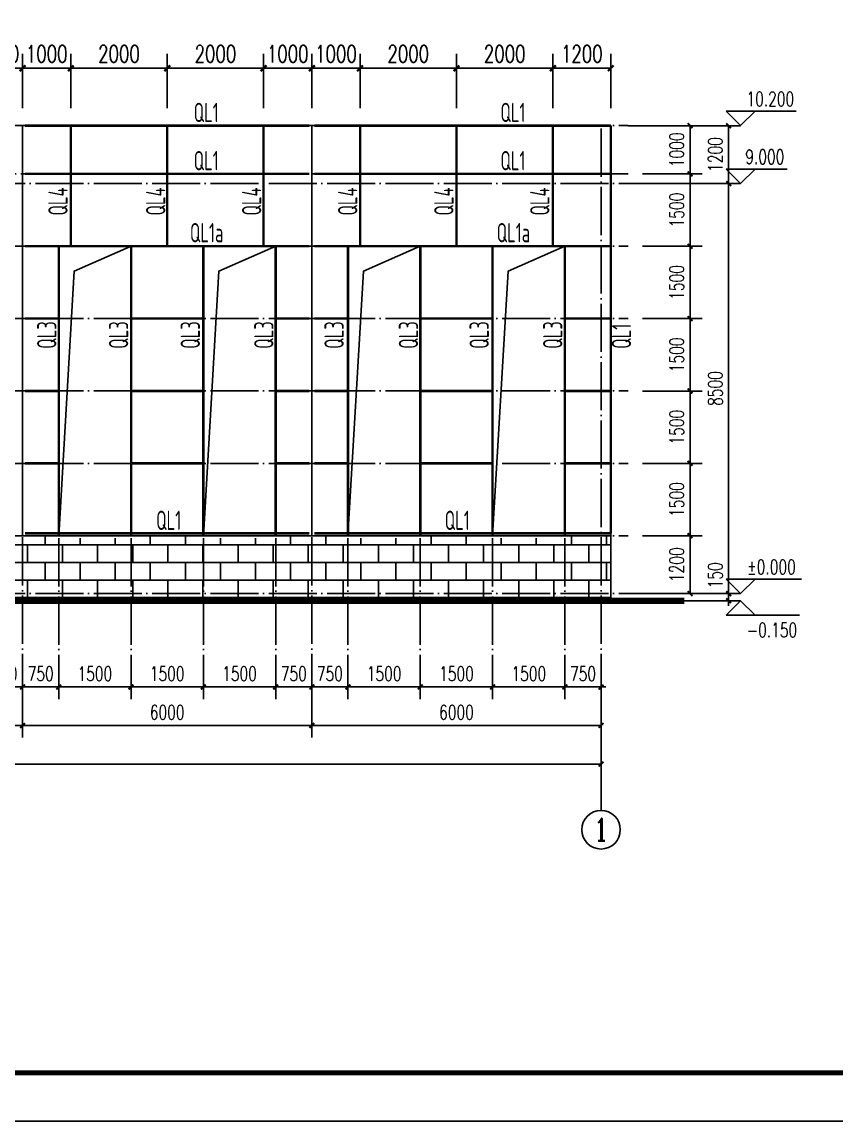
# Model space of a CAD drawing. Extents: x 14207793 to 14719554, y -1675802 to -1228715.
# Drawn here: x 14234781 to 14251667, y -1568890 to -1546108 of the extents above; entities that cross this region are included whole.
import ezdxf
from ezdxf.enums import TextEntityAlignment as Align

# ---------------------------------------------------------------- set-up
doc = ezdxf.new("R2010")
doc.units = 0
doc.header["$LTSCALE"] = 500
doc.header["$MEASUREMENT"] = 0
doc.linetypes.add('DOTE', pattern=[2.42, 2, -0.2, 0.02, -0.2])
doc.layers.get('0').update_dxf_attribs({"linetype": 'CONTINUOUS'})
doc.layers.get('DEFPOINTS').update_dxf_attribs({"color": 140, "linetype": 'CONTINUOUS'})
for name, color, linetype in [('AXIS', 3, 'CONTINUOUS'), ('AXIS_TEXT', 7, 'CONTINUOUS'), ('DOTE', 8, 'DOTE'), ('LAYER1', 150, 'CONTINUOUS'), ('PUB_DIM', 3, 'CONTINUOUS'), ('PUB_TEXT', 6, 'CONTINUOUS'), ('PUB_TITLE', 4, 'CONTINUOUS')]:
    doc.layers.add(name, color=color, linetype=linetype)
doc.styles.add('_TCH_AXIS', font='COMPLEX', dxfattribs={"bigfont": 'GBCBIG'})
doc.styles.add('_TCH_DIM', font='SIMPLEX', dxfattribs={"bigfont": 'GBCBIG'})
doc.styles.add('_TCH_DIM_T3', font='SIMPLEX', dxfattribs={"width": 0.705882, "bigfont": 'GBCBIG'})
doc.styles.add('TSSD_REIN', font='Tssdeng.shx', dxfattribs={"width": 0.65, "bigfont": 'hztxt.shx'})
doc.dimstyles.new('_TCH_ARCH&&100', dxfattribs={"dimtxt": 297.5, "dimasz": 100, "dimexe": 250, "dimexo": 300, "dimgap": 126.25, "dimtad": 1, "dimdec": 0, "dimzin": 0, "dimdsep": 46, "dimtxsty": '_TCH_DIM_T3', "dimblk": 'ARCHTICK', "dimcen": 0.09, "dimclrt": 7, "dimazin": 2, "dimtfac": 1, "dimtdec": 0, "dimtix": 1, "dimtmove": 2, "dimatfit": 3, "dimfxl": 0, "dimtolj": 1, "dimtzin": 0, "dimarcsym": 0})
doc.dimstyles.new('_TCH_ARCH&&120', dxfattribs={"dimtxt": 357, "dimasz": 120, "dimexe": 300, "dimexo": 360, "dimgap": 120, "dimtad": 1, "dimdec": 0, "dimzin": 0, "dimdsep": 46, "dimtxsty": '_TCH_DIM_T3', "dimblk": 'ARCHTICK', "dimcen": 0.09, "dimclrt": 7, "dimazin": 2, "dimtfac": 1, "dimtdec": 0, "dimtix": 1, "dimtmove": 2, "dimatfit": 3, "dimfxl": 0, "dimtolj": 1, "dimtzin": 0, "dimarcsym": 0})

# ---------------------------------------------------------------- blocks, each defined once
blk = doc.blocks.new('_ArchTick')
at = {"color": 0, "linetype": 'ByBlock', "const_width": 0.4}
blk.add_lwpolyline([(-0.5, -0.5), (0.5, 0.5)], dxfattribs=at)
blk = doc.blocks.new('*D528')
at = {"layer": 'DEFPOINTS', "color": 0}
for p in [(14247354, -1556758), (14248639, -1556758), (14247354, -1557958)]:
    blk.add_point(p, dxfattribs=at)
at = {"layer": 'PUB_DIM', "color": 0, "lineweight": -2}
for p, q in [((14247654, -1556758), (14248889, -1556758)), ((14248639, -1557958), (14248639, -1556758)), ((14247654, -1557958), (14248889, -1557958))]:
    blk.add_line(p, q, dxfattribs=at)
at = {"layer": 'PUB_DIM', "color": 0, "lineweight": -2, "xscale": 100, "yscale": 100, "zscale": 100}
for p, rotation in [((14248639, -1556758), 90), ((14248639, -1557958), 270)]:
    blk.add_blockref('_ArchTick', p, dxfattribs=dict(at, rotation=rotation))
at = {"layer": 'PUB_DIM', "color": 7, "insert": (14248364, -1557357), "char_height": 297.5, "attachment_point": 5, "rotation": 90, "style": '_TCH_DIM_T3'}
blk.add_mtext('\\A1;1200', dxfattribs=at)
blk = doc.blocks.new('*D529')
at = {"layer": 'DEFPOINTS', "color": 0}
for p in [(14247354, -1550758), (14248639, -1550758), (14247354, -1552258)]:
    blk.add_point(p, dxfattribs=at)
at = {"layer": 'PUB_DIM', "color": 0, "lineweight": -2}
for p, q in [((14247654, -1550758), (14248889, -1550758)), ((14248639, -1552258), (14248639, -1550758)), ((14247654, -1552258), (14248889, -1552258))]:
    blk.add_line(p, q, dxfattribs=at)
at = {"layer": 'PUB_DIM', "color": 0, "lineweight": -2, "xscale": 100, "yscale": 100, "zscale": 100}
for p, rotation in [((14248639, -1550758), 90), ((14248639, -1552258), 270)]:
    blk.add_blockref('_ArchTick', p, dxfattribs=dict(at, rotation=rotation))
at = {"layer": 'PUB_DIM', "color": 7, "insert": (14248364, -1551507), "char_height": 297.5, "attachment_point": 5, "rotation": 90, "style": '_TCH_DIM_T3'}
blk.add_mtext('\\A1;1500', dxfattribs=at)
blk = doc.blocks.new('*D530')
at = {"layer": 'DEFPOINTS', "color": 0}
for p in [(14247354, -1549258), (14248639, -1549258), (14247354, -1550758)]:
    blk.add_point(p, dxfattribs=at)
at = {"layer": 'PUB_DIM', "color": 0, "lineweight": -2}
for p, q in [((14247654, -1549258), (14248889, -1549258)), ((14248639, -1550758), (14248639, -1549258)), ((14247654, -1550758), (14248889, -1550758))]:
    blk.add_line(p, q, dxfattribs=at)
at = {"layer": 'PUB_DIM', "color": 0, "lineweight": -2, "xscale": 100, "yscale": 100, "zscale": 100}
for p, rotation in [((14248639, -1549258), 90), ((14248639, -1550758), 270)]:
    blk.add_blockref('_ArchTick', p, dxfattribs=dict(at, rotation=rotation))
at = {"layer": 'PUB_DIM', "color": 7, "insert": (14248364, -1550007), "char_height": 297.5, "attachment_point": 5, "rotation": 90, "style": '_TCH_DIM_T3'}
blk.add_mtext('\\A1;1500', dxfattribs=at)
blk = doc.blocks.new('*D531')
at = {"layer": 'DEFPOINTS', "color": 0}
for p in [(14247054, -1557958), (14249439, -1557958), (14247054, -1558108)]:
    blk.add_point(p, dxfattribs=at)
at = {"layer": 'PUB_DIM', "color": 0, "lineweight": -2}
for p, q in [((14247354, -1557958), (14249689, -1557958)), ((14249439, -1557958), (14249439, -1557858)), ((14249439, -1558108), (14249439, -1557958)), ((14247354, -1558108), (14249689, -1558108)), ((14249439, -1558108), (14249439, -1558208))]:
    blk.add_line(p, q, dxfattribs=at)
at = {"layer": 'PUB_DIM', "color": 0, "lineweight": -2, "xscale": 100, "yscale": 100, "zscale": 100}
for p, rotation in [((14249439, -1557958), 270), ((14249439, -1558108), 90)]:
    blk.add_blockref('_ArchTick', p, dxfattribs=dict(at, rotation=rotation))
at = {"layer": 'PUB_DIM', "color": 7, "insert": (14249161, -1557579), "char_height": 297.5, "attachment_point": 5, "rotation": 90, "style": '_TCH_DIM_T3'}
blk.add_mtext('\\A1;150', dxfattribs=at)
blk = doc.blocks.new('*D532')
at = {"layer": 'DEFPOINTS', "color": 0}
for p in [(14247054, -1549458), (14249439, -1549458), (14247054, -1557958)]:
    blk.add_point(p, dxfattribs=at)
at = {"layer": 'PUB_DIM', "color": 0, "lineweight": -2}
for p, q in [((14247354, -1549458), (14249689, -1549458)), ((14249439, -1557958), (14249439, -1549458)), ((14247354, -1557958), (14249689, -1557958))]:
    blk.add_line(p, q, dxfattribs=at)
at = {"layer": 'PUB_DIM', "color": 0, "lineweight": -2, "xscale": 100, "yscale": 100, "zscale": 100}
for p, rotation in [((14249439, -1549458), 90), ((14249439, -1557958), 270)]:
    blk.add_blockref('_ArchTick', p, dxfattribs=dict(at, rotation=rotation))
at = {"layer": 'PUB_DIM', "color": 7, "insert": (14249164, -1553707), "char_height": 297.5, "attachment_point": 5, "rotation": 90, "style": '_TCH_DIM_T3'}
blk.add_mtext('\\A1;8500', dxfattribs=at)
blk = doc.blocks.new('*D533')
at = {"layer": 'DEFPOINTS', "color": 0}
for p in [(14247054, -1548258), (14249439, -1548258), (14247054, -1549458)]:
    blk.add_point(p, dxfattribs=at)
at = {"layer": 'PUB_DIM', "color": 0, "lineweight": -2}
for p, q in [((14247354, -1548258), (14249689, -1548258)), ((14249439, -1549458), (14249439, -1548258)), ((14247354, -1549458), (14249689, -1549458))]:
    blk.add_line(p, q, dxfattribs=at)
at = {"layer": 'PUB_DIM', "color": 0, "lineweight": -2, "xscale": 100, "yscale": 100, "zscale": 100}
for p, rotation in [((14249439, -1548258), 90), ((14249439, -1549458), 270)]:
    blk.add_blockref('_ArchTick', p, dxfattribs=dict(at, rotation=rotation))
at = {"layer": 'PUB_DIM', "color": 7, "insert": (14249164, -1548857), "char_height": 297.5, "attachment_point": 5, "rotation": 90, "style": '_TCH_DIM_T3'}
blk.add_mtext('\\A1;1200', dxfattribs=at)
blk = doc.blocks.new('*D517')
at = {"layer": 'DEFPOINTS', "color": 0}
for p in [(14216794, -1559999), (14246794, -1560052), (14246794, -1561492)]:
    blk.add_point(p, dxfattribs=at)
at = {"layer": 'PUB_DIM', "color": 0, "lineweight": -2}
for p, q in [((14216794, -1560299), (14216794, -1561742)), ((14246794, -1560352), (14246794, -1561742)), ((14216794, -1561492), (14246794, -1561492))]:
    blk.add_line(p, q, dxfattribs=at)
at = {"layer": 'PUB_DIM', "color": 0, "lineweight": -2, "xscale": 100, "yscale": 100, "zscale": 100, "rotation": 180}
blk.add_blockref('_ArchTick', (14216794, -1561492), dxfattribs=at)
at = {"layer": 'PUB_DIM', "color": 0, "lineweight": -2, "xscale": 100, "yscale": 100, "zscale": 100}
blk.add_blockref('_ArchTick', (14246794, -1561492), dxfattribs=at)
at = {"layer": 'PUB_DIM', "color": 7, "insert": (14231794, -1561217), "char_height": 297.5, "attachment_point": 5, "style": '_TCH_DIM_T3'}
blk.add_mtext('\\A1;30000', dxfattribs=at)
blk = doc.blocks.new('*D519')
at = {"layer": 'DEFPOINTS', "color": 0}
for p in [(14228794, -1558965), (14234794, -1558965), (14234794, -1560692)]:
    blk.add_point(p, dxfattribs=at)
at = {"layer": 'PUB_DIM', "color": 0, "lineweight": -2}
for p, q in [((14228794, -1559265), (14228794, -1560942)), ((14234794, -1559265), (14234794, -1560942)), ((14228794, -1560692), (14234794, -1560692))]:
    blk.add_line(p, q, dxfattribs=at)
at = {"layer": 'PUB_DIM', "color": 0, "lineweight": -2, "xscale": 100, "yscale": 100, "zscale": 100, "rotation": 180}
blk.add_blockref('_ArchTick', (14228794, -1560692), dxfattribs=at)
at = {"layer": 'PUB_DIM', "color": 0, "lineweight": -2, "xscale": 100, "yscale": 100, "zscale": 100}
blk.add_blockref('_ArchTick', (14234794, -1560692), dxfattribs=at)
at = {"layer": 'PUB_DIM', "color": 7, "insert": (14231794, -1560418), "char_height": 297.5, "attachment_point": 5, "style": '_TCH_DIM_T3'}
blk.add_mtext('\\A1;6000', dxfattribs=at)
blk = doc.blocks.new('*D520')
at = {"layer": 'DEFPOINTS', "color": 0}
for p in [(14234794, -1558965), (14240794, -1558965), (14240794, -1560692)]:
    blk.add_point(p, dxfattribs=at)
at = {"layer": 'PUB_DIM', "color": 0, "lineweight": -2}
for p, q in [((14234794, -1559265), (14234794, -1560942)), ((14240794, -1559265), (14240794, -1560942)), ((14234794, -1560692), (14240794, -1560692))]:
    blk.add_line(p, q, dxfattribs=at)
at = {"layer": 'PUB_DIM', "color": 0, "lineweight": -2, "xscale": 100, "yscale": 100, "zscale": 100, "rotation": 180}
blk.add_blockref('_ArchTick', (14234794, -1560692), dxfattribs=at)
at = {"layer": 'PUB_DIM', "color": 0, "lineweight": -2, "xscale": 100, "yscale": 100, "zscale": 100}
blk.add_blockref('_ArchTick', (14240794, -1560692), dxfattribs=at)
at = {"layer": 'PUB_DIM', "color": 7, "insert": (14237794, -1560418), "char_height": 297.5, "attachment_point": 5, "style": '_TCH_DIM_T3'}
blk.add_mtext('\\A1;6000', dxfattribs=at)
blk = doc.blocks.new('*D521')
at = {"layer": 'DEFPOINTS', "color": 0}
for p in [(14240794, -1558965), (14246794, -1558965), (14246794, -1560692)]:
    blk.add_point(p, dxfattribs=at)
at = {"layer": 'PUB_DIM', "color": 0, "lineweight": -2}
for p, q in [((14240794, -1559265), (14240794, -1560942)), ((14246794, -1559265), (14246794, -1560942)), ((14240794, -1560692), (14246794, -1560692))]:
    blk.add_line(p, q, dxfattribs=at)
at = {"layer": 'PUB_DIM', "color": 0, "lineweight": -2, "xscale": 100, "yscale": 100, "zscale": 100, "rotation": 180}
blk.add_blockref('_ArchTick', (14240794, -1560692), dxfattribs=at)
at = {"layer": 'PUB_DIM', "color": 0, "lineweight": -2, "xscale": 100, "yscale": 100, "zscale": 100}
blk.add_blockref('_ArchTick', (14246794, -1560692), dxfattribs=at)
at = {"layer": 'PUB_DIM', "color": 7, "insert": (14243794, -1560418), "char_height": 297.5, "attachment_point": 5, "style": '_TCH_DIM_T3'}
blk.add_mtext('\\A1;6000', dxfattribs=at)
blk = doc.blocks.new('*D515')
at = {"layer": 'DEFPOINTS', "color": 0}
for p in [(14247354, -1548258), (14248639, -1548258), (14247354, -1549258)]:
    blk.add_point(p, dxfattribs=at)
at = {"layer": 'PUB_DIM', "color": 0, "lineweight": -2}
for p, q in [((14247654, -1548258), (14248889, -1548258)), ((14248639, -1549258), (14248639, -1548258)), ((14247654, -1549258), (14248889, -1549258))]:
    blk.add_line(p, q, dxfattribs=at)
at = {"layer": 'PUB_DIM', "color": 0, "lineweight": -2, "xscale": 100, "yscale": 100, "zscale": 100}
for p, rotation in [((14248639, -1548258), 90), ((14248639, -1549258), 270)]:
    blk.add_blockref('_ArchTick', p, dxfattribs=dict(at, rotation=rotation))
at = {"layer": 'PUB_DIM', "color": 7, "insert": (14248364, -1548757), "char_height": 297.5, "attachment_point": 5, "rotation": 90, "style": '_TCH_DIM_T3'}
blk.add_mtext('\\A1;1000', dxfattribs=at)
blk = doc.blocks.new('*D493')
at = {"layer": 'DEFPOINTS', "color": 0}
for p in [(14234044, -1559033), (14234794, -1559033), (14234794, -1559893)]:
    blk.add_point(p, dxfattribs=at)
at = {"layer": 'PUB_DIM', "color": 0, "lineweight": -2}
for p, q in [((14234044, -1559333), (14234044, -1560143)), ((14234794, -1559333), (14234794, -1560143)), ((14234044, -1559893), (14233944, -1559893)), ((14234044, -1559893), (14234794, -1559893)), ((14234794, -1559893), (14234894, -1559893))]:
    blk.add_line(p, q, dxfattribs=at)
at = {"layer": 'PUB_DIM', "color": 0, "lineweight": -2, "xscale": 100, "yscale": 100, "zscale": 100}
blk.add_blockref('_ArchTick', (14234044, -1559893), dxfattribs=at)
at = {"layer": 'PUB_DIM', "color": 0, "lineweight": -2, "xscale": 100, "yscale": 100, "zscale": 100, "rotation": 180}
blk.add_blockref('_ArchTick', (14234794, -1559893), dxfattribs=at)
at = {"layer": 'PUB_DIM', "color": 7, "insert": (14234419, -1559618), "char_height": 297.5, "attachment_point": 5, "style": '_TCH_DIM_T3'}
blk.add_mtext('\\A1;750', dxfattribs=at)
blk = doc.blocks.new('*D494')
at = {"layer": 'DEFPOINTS', "color": 0}
for p in [(14234794, -1559033), (14235544, -1559033), (14235544, -1559893)]:
    blk.add_point(p, dxfattribs=at)
at = {"layer": 'PUB_DIM', "color": 0, "lineweight": -2}
for p, q in [((14234794, -1559333), (14234794, -1560143)), ((14235544, -1559333), (14235544, -1560143)), ((14234794, -1559893), (14234694, -1559893)), ((14234794, -1559893), (14235544, -1559893)), ((14235544, -1559893), (14235644, -1559893))]:
    blk.add_line(p, q, dxfattribs=at)
at = {"layer": 'PUB_DIM', "color": 0, "lineweight": -2, "xscale": 100, "yscale": 100, "zscale": 100}
blk.add_blockref('_ArchTick', (14234794, -1559893), dxfattribs=at)
at = {"layer": 'PUB_DIM', "color": 0, "lineweight": -2, "xscale": 100, "yscale": 100, "zscale": 100, "rotation": 180}
blk.add_blockref('_ArchTick', (14235544, -1559893), dxfattribs=at)
at = {"layer": 'PUB_DIM', "color": 7, "insert": (14235169, -1559618), "char_height": 297.5, "attachment_point": 5, "style": '_TCH_DIM_T3'}
blk.add_mtext('\\A1;750', dxfattribs=at)
blk = doc.blocks.new('*D495')
at = {"layer": 'DEFPOINTS', "color": 0}
for p in [(14235544, -1559033), (14237044, -1559033), (14237044, -1559893)]:
    blk.add_point(p, dxfattribs=at)
at = {"layer": 'PUB_DIM', "color": 0, "lineweight": -2}
for p, q in [((14235544, -1559333), (14235544, -1560143)), ((14237044, -1559333), (14237044, -1560143)), ((14235544, -1559893), (14237044, -1559893))]:
    blk.add_line(p, q, dxfattribs=at)
at = {"layer": 'PUB_DIM', "color": 0, "lineweight": -2, "xscale": 100, "yscale": 100, "zscale": 100, "rotation": 180}
blk.add_blockref('_ArchTick', (14235544, -1559893), dxfattribs=at)
at = {"layer": 'PUB_DIM', "color": 0, "lineweight": -2, "xscale": 100, "yscale": 100, "zscale": 100}
blk.add_blockref('_ArchTick', (14237044, -1559893), dxfattribs=at)
at = {"layer": 'PUB_DIM', "color": 7, "insert": (14236294, -1559618), "char_height": 297.5, "attachment_point": 5, "style": '_TCH_DIM_T3'}
blk.add_mtext('\\A1;1500', dxfattribs=at)
blk = doc.blocks.new('*D496')
at = {"layer": 'DEFPOINTS', "color": 0}
for p in [(14237044, -1559033), (14238544, -1559033), (14238544, -1559893)]:
    blk.add_point(p, dxfattribs=at)
at = {"layer": 'PUB_DIM', "color": 0, "lineweight": -2}
for p, q in [((14237044, -1559333), (14237044, -1560143)), ((14238544, -1559333), (14238544, -1560143)), ((14237044, -1559893), (14238544, -1559893))]:
    blk.add_line(p, q, dxfattribs=at)
at = {"layer": 'PUB_DIM', "color": 0, "lineweight": -2, "xscale": 100, "yscale": 100, "zscale": 100, "rotation": 180}
blk.add_blockref('_ArchTick', (14237044, -1559893), dxfattribs=at)
at = {"layer": 'PUB_DIM', "color": 0, "lineweight": -2, "xscale": 100, "yscale": 100, "zscale": 100}
blk.add_blockref('_ArchTick', (14238544, -1559893), dxfattribs=at)
at = {"layer": 'PUB_DIM', "color": 7, "insert": (14237794, -1559618), "char_height": 297.5, "attachment_point": 5, "style": '_TCH_DIM_T3'}
blk.add_mtext('\\A1;1500', dxfattribs=at)
blk = doc.blocks.new('*D497')
at = {"layer": 'DEFPOINTS', "color": 0}
for p in [(14238544, -1559033), (14240044, -1559033), (14240044, -1559893)]:
    blk.add_point(p, dxfattribs=at)
at = {"layer": 'PUB_DIM', "color": 0, "lineweight": -2}
for p, q in [((14238544, -1559333), (14238544, -1560143)), ((14240044, -1559333), (14240044, -1560143)), ((14238544, -1559893), (14240044, -1559893))]:
    blk.add_line(p, q, dxfattribs=at)
at = {"layer": 'PUB_DIM', "color": 0, "lineweight": -2, "xscale": 100, "yscale": 100, "zscale": 100, "rotation": 180}
blk.add_blockref('_ArchTick', (14238544, -1559893), dxfattribs=at)
at = {"layer": 'PUB_DIM', "color": 0, "lineweight": -2, "xscale": 100, "yscale": 100, "zscale": 100}
blk.add_blockref('_ArchTick', (14240044, -1559893), dxfattribs=at)
at = {"layer": 'PUB_DIM', "color": 7, "insert": (14239294, -1559618), "char_height": 297.5, "attachment_point": 5, "style": '_TCH_DIM_T3'}
blk.add_mtext('\\A1;1500', dxfattribs=at)
blk = doc.blocks.new('*D498')
at = {"layer": 'DEFPOINTS', "color": 0}
for p in [(14240044, -1559033), (14240794, -1559033), (14240794, -1559893)]:
    blk.add_point(p, dxfattribs=at)
at = {"layer": 'PUB_DIM', "color": 0, "lineweight": -2}
for p, q in [((14240044, -1559333), (14240044, -1560143)), ((14240794, -1559333), (14240794, -1560143)), ((14240044, -1559893), (14239944, -1559893)), ((14240044, -1559893), (14240794, -1559893)), ((14240794, -1559893), (14240894, -1559893))]:
    blk.add_line(p, q, dxfattribs=at)
at = {"layer": 'PUB_DIM', "color": 0, "lineweight": -2, "xscale": 100, "yscale": 100, "zscale": 100}
blk.add_blockref('_ArchTick', (14240044, -1559893), dxfattribs=at)
at = {"layer": 'PUB_DIM', "color": 0, "lineweight": -2, "xscale": 100, "yscale": 100, "zscale": 100, "rotation": 180}
blk.add_blockref('_ArchTick', (14240794, -1559893), dxfattribs=at)
at = {"layer": 'PUB_DIM', "color": 7, "insert": (14240419, -1559618), "char_height": 297.5, "attachment_point": 5, "style": '_TCH_DIM_T3'}
blk.add_mtext('\\A1;750', dxfattribs=at)
blk = doc.blocks.new('*D499')
at = {"layer": 'DEFPOINTS', "color": 0}
for p in [(14240794, -1559033), (14241544, -1559033), (14241544, -1559893)]:
    blk.add_point(p, dxfattribs=at)
at = {"layer": 'PUB_DIM', "color": 0, "lineweight": -2}
for p, q in [((14240794, -1559333), (14240794, -1560143)), ((14241544, -1559333), (14241544, -1560143)), ((14240794, -1559893), (14240694, -1559893)), ((14240794, -1559893), (14241544, -1559893)), ((14241544, -1559893), (14241644, -1559893))]:
    blk.add_line(p, q, dxfattribs=at)
at = {"layer": 'PUB_DIM', "color": 0, "lineweight": -2, "xscale": 100, "yscale": 100, "zscale": 100}
blk.add_blockref('_ArchTick', (14240794, -1559893), dxfattribs=at)
at = {"layer": 'PUB_DIM', "color": 0, "lineweight": -2, "xscale": 100, "yscale": 100, "zscale": 100, "rotation": 180}
blk.add_blockref('_ArchTick', (14241544, -1559893), dxfattribs=at)
at = {"layer": 'PUB_DIM', "color": 7, "insert": (14241169, -1559618), "char_height": 297.5, "attachment_point": 5, "style": '_TCH_DIM_T3'}
blk.add_mtext('\\A1;750', dxfattribs=at)
blk = doc.blocks.new('*D500')
at = {"layer": 'DEFPOINTS', "color": 0}
for p in [(14241544, -1559033), (14243044, -1559033), (14243044, -1559893)]:
    blk.add_point(p, dxfattribs=at)
at = {"layer": 'PUB_DIM', "color": 0, "lineweight": -2}
for p, q in [((14241544, -1559333), (14241544, -1560143)), ((14243044, -1559333), (14243044, -1560143)), ((14241544, -1559893), (14243044, -1559893))]:
    blk.add_line(p, q, dxfattribs=at)
at = {"layer": 'PUB_DIM', "color": 0, "lineweight": -2, "xscale": 100, "yscale": 100, "zscale": 100, "rotation": 180}
blk.add_blockref('_ArchTick', (14241544, -1559893), dxfattribs=at)
at = {"layer": 'PUB_DIM', "color": 0, "lineweight": -2, "xscale": 100, "yscale": 100, "zscale": 100}
blk.add_blockref('_ArchTick', (14243044, -1559893), dxfattribs=at)
at = {"layer": 'PUB_DIM', "color": 7, "insert": (14242294, -1559618), "char_height": 297.5, "attachment_point": 5, "style": '_TCH_DIM_T3'}
blk.add_mtext('\\A1;1500', dxfattribs=at)
blk = doc.blocks.new('*D501')
at = {"layer": 'DEFPOINTS', "color": 0}
for p in [(14243044, -1559033), (14244544, -1559033), (14244544, -1559893)]:
    blk.add_point(p, dxfattribs=at)
at = {"layer": 'PUB_DIM', "color": 0, "lineweight": -2}
for p, q in [((14243044, -1559333), (14243044, -1560143)), ((14244544, -1559333), (14244544, -1560143)), ((14243044, -1559893), (14244544, -1559893))]:
    blk.add_line(p, q, dxfattribs=at)
at = {"layer": 'PUB_DIM', "color": 0, "lineweight": -2, "xscale": 100, "yscale": 100, "zscale": 100, "rotation": 180}
blk.add_blockref('_ArchTick', (14243044, -1559893), dxfattribs=at)
at = {"layer": 'PUB_DIM', "color": 0, "lineweight": -2, "xscale": 100, "yscale": 100, "zscale": 100}
blk.add_blockref('_ArchTick', (14244544, -1559893), dxfattribs=at)
at = {"layer": 'PUB_DIM', "color": 7, "insert": (14243794, -1559618), "char_height": 297.5, "attachment_point": 5, "style": '_TCH_DIM_T3'}
blk.add_mtext('\\A1;1500', dxfattribs=at)
blk = doc.blocks.new('*D502')
at = {"layer": 'DEFPOINTS', "color": 0}
for p in [(14244544, -1559033), (14246044, -1559033), (14246044, -1559893)]:
    blk.add_point(p, dxfattribs=at)
at = {"layer": 'PUB_DIM', "color": 0, "lineweight": -2}
for p, q in [((14244544, -1559333), (14244544, -1560143)), ((14246044, -1559333), (14246044, -1560143)), ((14244544, -1559893), (14246044, -1559893))]:
    blk.add_line(p, q, dxfattribs=at)
at = {"layer": 'PUB_DIM', "color": 0, "lineweight": -2, "xscale": 100, "yscale": 100, "zscale": 100, "rotation": 180}
blk.add_blockref('_ArchTick', (14244544, -1559893), dxfattribs=at)
at = {"layer": 'PUB_DIM', "color": 0, "lineweight": -2, "xscale": 100, "yscale": 100, "zscale": 100}
blk.add_blockref('_ArchTick', (14246044, -1559893), dxfattribs=at)
at = {"layer": 'PUB_DIM', "color": 7, "insert": (14245294, -1559618), "char_height": 297.5, "attachment_point": 5, "style": '_TCH_DIM_T3'}
blk.add_mtext('\\A1;1500', dxfattribs=at)
blk = doc.blocks.new('*D503')
at = {"layer": 'DEFPOINTS', "color": 0}
for p in [(14246044, -1559033), (14246794, -1559033), (14246794, -1559893)]:
    blk.add_point(p, dxfattribs=at)
at = {"layer": 'PUB_DIM', "color": 0, "lineweight": -2}
for p, q in [((14246044, -1559333), (14246044, -1560143)), ((14246794, -1559333), (14246794, -1560143)), ((14246044, -1559893), (14245944, -1559893)), ((14246044, -1559893), (14246794, -1559893)), ((14246794, -1559893), (14246894, -1559893))]:
    blk.add_line(p, q, dxfattribs=at)
at = {"layer": 'PUB_DIM', "color": 0, "lineweight": -2, "xscale": 100, "yscale": 100, "zscale": 100}
blk.add_blockref('_ArchTick', (14246044, -1559893), dxfattribs=at)
at = {"layer": 'PUB_DIM', "color": 0, "lineweight": -2, "xscale": 100, "yscale": 100, "zscale": 100, "rotation": 180}
blk.add_blockref('_ArchTick', (14246794, -1559893), dxfattribs=at)
at = {"layer": 'PUB_DIM', "color": 7, "insert": (14246419, -1559618), "char_height": 297.5, "attachment_point": 5, "style": '_TCH_DIM_T3'}
blk.add_mtext('\\A1;750', dxfattribs=at)
blk = doc.blocks.new('*D940')
at = {"layer": 'DEFPOINTS', "color": 0}
for p in [(14247354, -1552258), (14247354, -1553758), (14248639, -1553758)]:
    blk.add_point(p, dxfattribs=at)
at = {"layer": 'PUB_DIM', "color": 0, "lineweight": -2}
for p, q in [((14247654, -1552258), (14248889, -1552258)), ((14248639, -1552258), (14248639, -1553758)), ((14247654, -1553758), (14248889, -1553758))]:
    blk.add_line(p, q, dxfattribs=at)
at = {"layer": 'PUB_DIM', "color": 0, "lineweight": -2, "xscale": 100, "yscale": 100, "zscale": 100}
for p, rotation in [((14248639, -1552258), 90), ((14248639, -1553758), 270)]:
    blk.add_blockref('_ArchTick', p, dxfattribs=dict(at, rotation=rotation))
at = {"layer": 'PUB_DIM', "color": 7, "insert": (14248364, -1553007), "char_height": 297.5, "attachment_point": 5, "rotation": 90, "style": '_TCH_DIM_T3'}
blk.add_mtext('\\A1;1500', dxfattribs=at)
blk = doc.blocks.new('*D941')
at = {"layer": 'DEFPOINTS', "color": 0}
for p in [(14247354, -1553758), (14247354, -1555258), (14248639, -1555258)]:
    blk.add_point(p, dxfattribs=at)
at = {"layer": 'PUB_DIM', "color": 0, "lineweight": -2}
for p, q in [((14247654, -1553758), (14248889, -1553758)), ((14248639, -1553758), (14248639, -1555258)), ((14247654, -1555258), (14248889, -1555258))]:
    blk.add_line(p, q, dxfattribs=at)
at = {"layer": 'PUB_DIM', "color": 0, "lineweight": -2, "xscale": 100, "yscale": 100, "zscale": 100}
for p, rotation in [((14248639, -1553758), 90), ((14248639, -1555258), 270)]:
    blk.add_blockref('_ArchTick', p, dxfattribs=dict(at, rotation=rotation))
at = {"layer": 'PUB_DIM', "color": 7, "insert": (14248364, -1554507), "char_height": 297.5, "attachment_point": 5, "rotation": 90, "style": '_TCH_DIM_T3'}
blk.add_mtext('\\A1;1500', dxfattribs=at)
blk = doc.blocks.new('*D942')
at = {"layer": 'DEFPOINTS', "color": 0}
for p in [(14247354, -1555258), (14247354, -1556758), (14248639, -1556758)]:
    blk.add_point(p, dxfattribs=at)
at = {"layer": 'PUB_DIM', "color": 0, "lineweight": -2}
for p, q in [((14247654, -1555258), (14248889, -1555258)), ((14248639, -1555258), (14248639, -1556758)), ((14247654, -1556758), (14248889, -1556758))]:
    blk.add_line(p, q, dxfattribs=at)
at = {"layer": 'PUB_DIM', "color": 0, "lineweight": -2, "xscale": 100, "yscale": 100, "zscale": 100}
for p, rotation in [((14248639, -1555258), 90), ((14248639, -1556758), 270)]:
    blk.add_blockref('_ArchTick', p, dxfattribs=dict(at, rotation=rotation))
at = {"layer": 'PUB_DIM', "color": 7, "insert": (14248364, -1556007), "char_height": 297.5, "attachment_point": 5, "rotation": 90, "style": '_TCH_DIM_T3'}
blk.add_mtext('\\A1;1500', dxfattribs=at)
blk = doc.blocks.new('*D977')
at = {"layer": 'DEFPOINTS', "color": 0}
for p in [(14234794, -1547068), (14233794, -1548258), (14234794, -1548258)]:
    blk.add_point(p, dxfattribs=at)
at = {"layer": 'PUB_DIM', "color": 0, "lineweight": -2}
for p, q in [((14233794, -1547898), (14233794, -1546768)), ((14234794, -1547898), (14234794, -1546768)), ((14233794, -1547068), (14233674, -1547068)), ((14233794, -1547068), (14234794, -1547068)), ((14234794, -1547068), (14234914, -1547068))]:
    blk.add_line(p, q, dxfattribs=at)
at = {"layer": 'PUB_DIM', "color": 0, "lineweight": -2, "xscale": 120, "yscale": 120, "zscale": 120}
blk.add_blockref('_ArchTick', (14233794, -1547068), dxfattribs=at)
at = {"layer": 'PUB_DIM', "color": 0, "lineweight": -2, "xscale": 120, "yscale": 120, "zscale": 120, "rotation": 180}
blk.add_blockref('_ArchTick', (14234794, -1547068), dxfattribs=at)
at = {"layer": 'PUB_DIM', "color": 7, "insert": (14234294, -1546769), "char_height": 357, "attachment_point": 5, "style": '_TCH_DIM_T3'}
blk.add_mtext('\\A1;1000', dxfattribs=at)
blk = doc.blocks.new('*D978')
at = {"layer": 'DEFPOINTS', "color": 0}
for p in [(14235794, -1547068), (14234794, -1548258), (14235794, -1548258)]:
    blk.add_point(p, dxfattribs=at)
at = {"layer": 'PUB_DIM', "color": 0, "lineweight": -2}
for p, q in [((14234794, -1547898), (14234794, -1546768)), ((14235794, -1547898), (14235794, -1546768)), ((14234794, -1547068), (14234674, -1547068)), ((14234794, -1547068), (14235794, -1547068)), ((14235794, -1547068), (14235914, -1547068))]:
    blk.add_line(p, q, dxfattribs=at)
at = {"layer": 'PUB_DIM', "color": 0, "lineweight": -2, "xscale": 120, "yscale": 120, "zscale": 120}
blk.add_blockref('_ArchTick', (14234794, -1547068), dxfattribs=at)
at = {"layer": 'PUB_DIM', "color": 0, "lineweight": -2, "xscale": 120, "yscale": 120, "zscale": 120, "rotation": 180}
blk.add_blockref('_ArchTick', (14235794, -1547068), dxfattribs=at)
at = {"layer": 'PUB_DIM', "color": 7, "insert": (14235294, -1546769), "char_height": 357, "attachment_point": 5, "style": '_TCH_DIM_T3'}
blk.add_mtext('\\A1;1000', dxfattribs=at)
blk = doc.blocks.new('*D979')
at = {"layer": 'DEFPOINTS', "color": 0}
for p in [(14237794, -1547068), (14235794, -1548258), (14237794, -1548258)]:
    blk.add_point(p, dxfattribs=at)
at = {"layer": 'PUB_DIM', "color": 0, "lineweight": -2}
for p, q in [((14235794, -1547898), (14235794, -1546768)), ((14237794, -1547898), (14237794, -1546768)), ((14235794, -1547068), (14237794, -1547068))]:
    blk.add_line(p, q, dxfattribs=at)
at = {"layer": 'PUB_DIM', "color": 0, "lineweight": -2, "xscale": 120, "yscale": 120, "zscale": 120, "rotation": 180}
blk.add_blockref('_ArchTick', (14235794, -1547068), dxfattribs=at)
at = {"layer": 'PUB_DIM', "color": 0, "lineweight": -2, "xscale": 120, "yscale": 120, "zscale": 120}
blk.add_blockref('_ArchTick', (14237794, -1547068), dxfattribs=at)
at = {"layer": 'PUB_DIM', "color": 7, "insert": (14236794, -1546769), "char_height": 357, "attachment_point": 5, "style": '_TCH_DIM_T3'}
blk.add_mtext('\\A1;2000', dxfattribs=at)
blk = doc.blocks.new('*D980')
at = {"layer": 'DEFPOINTS', "color": 0}
for p in [(14239794, -1547068), (14237794, -1548258), (14239794, -1548258)]:
    blk.add_point(p, dxfattribs=at)
at = {"layer": 'PUB_DIM', "color": 0, "lineweight": -2}
for p, q in [((14237794, -1547898), (14237794, -1546768)), ((14239794, -1547898), (14239794, -1546768)), ((14237794, -1547068), (14239794, -1547068))]:
    blk.add_line(p, q, dxfattribs=at)
at = {"layer": 'PUB_DIM', "color": 0, "lineweight": -2, "xscale": 120, "yscale": 120, "zscale": 120, "rotation": 180}
blk.add_blockref('_ArchTick', (14237794, -1547068), dxfattribs=at)
at = {"layer": 'PUB_DIM', "color": 0, "lineweight": -2, "xscale": 120, "yscale": 120, "zscale": 120}
blk.add_blockref('_ArchTick', (14239794, -1547068), dxfattribs=at)
at = {"layer": 'PUB_DIM', "color": 7, "insert": (14238794, -1546769), "char_height": 357, "attachment_point": 5, "style": '_TCH_DIM_T3'}
blk.add_mtext('\\A1;2000', dxfattribs=at)
blk = doc.blocks.new('*D981')
at = {"layer": 'DEFPOINTS', "color": 0}
for p in [(14240794, -1547068), (14239794, -1548258), (14240794, -1548258)]:
    blk.add_point(p, dxfattribs=at)
at = {"layer": 'PUB_DIM', "color": 0, "lineweight": -2}
for p, q in [((14239794, -1547898), (14239794, -1546768)), ((14240794, -1547898), (14240794, -1546768)), ((14239794, -1547068), (14239674, -1547068)), ((14239794, -1547068), (14240794, -1547068)), ((14240794, -1547068), (14240914, -1547068))]:
    blk.add_line(p, q, dxfattribs=at)
at = {"layer": 'PUB_DIM', "color": 0, "lineweight": -2, "xscale": 120, "yscale": 120, "zscale": 120}
blk.add_blockref('_ArchTick', (14239794, -1547068), dxfattribs=at)
at = {"layer": 'PUB_DIM', "color": 0, "lineweight": -2, "xscale": 120, "yscale": 120, "zscale": 120, "rotation": 180}
blk.add_blockref('_ArchTick', (14240794, -1547068), dxfattribs=at)
at = {"layer": 'PUB_DIM', "color": 7, "insert": (14240294, -1546769), "char_height": 357, "attachment_point": 5, "style": '_TCH_DIM_T3'}
blk.add_mtext('\\A1;1000', dxfattribs=at)
blk = doc.blocks.new('*D982')
at = {"layer": 'DEFPOINTS', "color": 0}
for p in [(14241794, -1547068), (14240794, -1548258), (14241794, -1548258)]:
    blk.add_point(p, dxfattribs=at)
at = {"layer": 'PUB_DIM', "color": 0, "lineweight": -2}
for p, q in [((14240794, -1547898), (14240794, -1546768)), ((14241794, -1547898), (14241794, -1546768)), ((14240794, -1547068), (14240674, -1547068)), ((14240794, -1547068), (14241794, -1547068)), ((14241794, -1547068), (14241914, -1547068))]:
    blk.add_line(p, q, dxfattribs=at)
at = {"layer": 'PUB_DIM', "color": 0, "lineweight": -2, "xscale": 120, "yscale": 120, "zscale": 120}
blk.add_blockref('_ArchTick', (14240794, -1547068), dxfattribs=at)
at = {"layer": 'PUB_DIM', "color": 0, "lineweight": -2, "xscale": 120, "yscale": 120, "zscale": 120, "rotation": 180}
blk.add_blockref('_ArchTick', (14241794, -1547068), dxfattribs=at)
at = {"layer": 'PUB_DIM', "color": 7, "insert": (14241294, -1546769), "char_height": 357, "attachment_point": 5, "style": '_TCH_DIM_T3'}
blk.add_mtext('\\A1;1000', dxfattribs=at)
blk = doc.blocks.new('*D983')
at = {"layer": 'DEFPOINTS', "color": 0}
for p in [(14243794, -1547068), (14241794, -1548258), (14243794, -1548258)]:
    blk.add_point(p, dxfattribs=at)
at = {"layer": 'PUB_DIM', "color": 0, "lineweight": -2}
for p, q in [((14241794, -1547898), (14241794, -1546768)), ((14243794, -1547898), (14243794, -1546768)), ((14241794, -1547068), (14243794, -1547068))]:
    blk.add_line(p, q, dxfattribs=at)
at = {"layer": 'PUB_DIM', "color": 0, "lineweight": -2, "xscale": 120, "yscale": 120, "zscale": 120, "rotation": 180}
blk.add_blockref('_ArchTick', (14241794, -1547068), dxfattribs=at)
at = {"layer": 'PUB_DIM', "color": 0, "lineweight": -2, "xscale": 120, "yscale": 120, "zscale": 120}
blk.add_blockref('_ArchTick', (14243794, -1547068), dxfattribs=at)
at = {"layer": 'PUB_DIM', "color": 7, "insert": (14242794, -1546769), "char_height": 357, "attachment_point": 5, "style": '_TCH_DIM_T3'}
blk.add_mtext('\\A1;2000', dxfattribs=at)
blk = doc.blocks.new('*D984')
at = {"layer": 'DEFPOINTS', "color": 0}
for p in [(14245794, -1547068), (14243794, -1548258), (14245794, -1548258)]:
    blk.add_point(p, dxfattribs=at)
at = {"layer": 'PUB_DIM', "color": 0, "lineweight": -2}
for p, q in [((14243794, -1547898), (14243794, -1546768)), ((14245794, -1547898), (14245794, -1546768)), ((14243794, -1547068), (14245794, -1547068))]:
    blk.add_line(p, q, dxfattribs=at)
at = {"layer": 'PUB_DIM', "color": 0, "lineweight": -2, "xscale": 120, "yscale": 120, "zscale": 120, "rotation": 180}
blk.add_blockref('_ArchTick', (14243794, -1547068), dxfattribs=at)
at = {"layer": 'PUB_DIM', "color": 0, "lineweight": -2, "xscale": 120, "yscale": 120, "zscale": 120}
blk.add_blockref('_ArchTick', (14245794, -1547068), dxfattribs=at)
at = {"layer": 'PUB_DIM', "color": 7, "insert": (14244794, -1546769), "char_height": 357, "attachment_point": 5, "style": '_TCH_DIM_T3'}
blk.add_mtext('\\A1;2000', dxfattribs=at)
blk = doc.blocks.new('*D985')
at = {"layer": 'DEFPOINTS', "color": 0}
for p in [(14246994, -1547068), (14245794, -1548258), (14246994, -1548258)]:
    blk.add_point(p, dxfattribs=at)
at = {"layer": 'PUB_DIM', "color": 0, "lineweight": -2}
for p, q in [((14245794, -1547898), (14245794, -1546768)), ((14246994, -1547898), (14246994, -1546768)), ((14245794, -1547068), (14246994, -1547068))]:
    blk.add_line(p, q, dxfattribs=at)
at = {"layer": 'PUB_DIM', "color": 0, "lineweight": -2, "xscale": 120, "yscale": 120, "zscale": 120, "rotation": 180}
blk.add_blockref('_ArchTick', (14245794, -1547068), dxfattribs=at)
at = {"layer": 'PUB_DIM', "color": 0, "lineweight": -2, "xscale": 120, "yscale": 120, "zscale": 120}
blk.add_blockref('_ArchTick', (14246994, -1547068), dxfattribs=at)
at = {"layer": 'PUB_DIM', "color": 7, "insert": (14246394, -1546769), "char_height": 357, "attachment_point": 5, "style": '_TCH_DIM_T3'}
blk.add_mtext('\\A1;1200', dxfattribs=at)

msp = doc.modelspace()

# ---------------------------------------------------------------- hatches: boundary and pattern name
h = msp.add_hatch()
h.set_pattern_fill('AR-B816', color=146, scale=300)
h.set_pattern_definition([(0, (13846580.5, -1445585.1), (0, 363.9312), []), (90, (13846580.5, -1445585.1), (-363.9312, 363.9312), [363.9312, -363.9312])])
h.paths.add_polyline_path([(14246993.94, -1558107.5), (14246993.94, -1556757.5), (14246093.94, -1556757.5), (14246093.94, -1556807.5), (14244493.94, -1556807.5), (14244493.94, -1556757.5), (14243093.94, -1556757.5), (14243093.94, -1556807.5), (14241493.94, -1556807.5), (14241493.94, -1556757.5), (14240093.94, -1556757.5), (14240093.94, -1556807.5), (14238493.94, -1556807.5), (14238493.94, -1556757.5), (14237093.94, -1556757.5), (14237093.94, -1556807.5), (14235493.94, -1556807.5), (14235493.94, -1556757.5), (14234093.94, -1556757.5), (14234093.94, -1556807.5), (14232493.94, -1556807.5), (14232493.94, -1556757.5), (14231093.94, -1556757.5), (14231093.94, -1556807.5), (14229493.94, -1556807.5), (14229493.94, -1556757.5), (14228093.94, -1556757.5), (14228093.94, -1556807.5), (14226493.94, -1556807.5), (14226493.94, -1556757.5), (14225093.94, -1556757.5), (14225093.94, -1556807.5), (14223493.94, -1556807.5), (14223493.94, -1556757.5), (14216593.94, -1556757.5), (14216593.94, -1558107.5)])

# ---------------------------------------------------------------- linework, layer by layer
for p, q in [((14216593.94, -1548257.5), (14246993.94, -1548257.5)), ((14246993.94, -1548257.5), (14246993.94, -1558107.5)), ((14246993.94, -1556757.5), (14216593.94, -1556757.5))]:
    msp.add_line(p, q)
at = {"color": 3, "const_width": 50}
for points in [[(14234843.94, -1548257.5), (14240743.94, -1548257.5)], [(14235793.94, -1548257.5), (14235793.94, -1550757.5)], [(14237793.94, -1548257.5), (14237793.94, -1550757.5)], [(14239793.94, -1548257.5), (14239793.94, -1550757.5)], [(14240843.94, -1548257.5), (14246993.94, -1548257.5)], [(14241793.94, -1548257.5), (14241793.94, -1550757.5)], [(14243793.94, -1548257.5), (14243793.94, -1550757.5)], [(14245793.94, -1548257.5), (14245793.94, -1550757.5)], [(14246993.94, -1548257.5), (14246993.94, -1556707.5)], [(14234843.94, -1549257.5), (14240743.94, -1549257.5)], [(14240843.94, -1549257.5), (14246993.94, -1549257.5)], [(14234843.94, -1550757.5), (14240743.94, -1550757.5)], [(14235543.94, -1550757.5), (14235543.94, -1556757.5)], [(14237043.94, -1550757.5), (14237043.94, -1556757.5)], [(14238543.94, -1550757.5), (14238543.94, -1556757.5)], [(14240043.94, -1550757.5), (14240043.94, -1556757.5)], [(14240843.94, -1550757.5), (14246993.94, -1550757.5)], [(14241543.94, -1550757.5), (14241543.94, -1556757.5)], [(14243043.94, -1550757.5), (14243043.94, -1556757.5)], [(14244543.94, -1550757.5), (14244543.94, -1556757.5)], [(14246043.94, -1550757.5), (14246043.94, -1556757.5)], [(14234843.94, -1552257.5), (14235543.94, -1552257.5)], [(14237043.94, -1552257.5), (14238543.94, -1552257.5)], [(14240043.94, -1552257.5), (14240743.94, -1552257.5)], [(14240843.94, -1552257.5), (14241543.94, -1552257.5)], [(14243043.94, -1552257.5), (14244543.94, -1552257.5)], [(14246043.94, -1552257.5), (14246993.94, -1552257.5)], [(14234843.94, -1553757.5), (14235543.94, -1553757.5)], [(14237043.94, -1553757.5), (14238543.94, -1553757.5)], [(14240043.94, -1553757.5), (14240743.94, -1553757.5)], [(14240843.94, -1553757.5), (14241543.94, -1553757.5)], [(14243043.94, -1553757.5), (14244543.94, -1553757.5)], [(14246043.94, -1553757.5), (14246993.94, -1553757.5)], [(14234843.94, -1555257.5), (14235543.94, -1555257.5)], [(14237043.94, -1555257.5), (14238543.94, -1555257.5)], [(14240043.94, -1555257.5), (14240743.94, -1555257.5)], [(14240843.94, -1555257.5), (14241543.94, -1555257.5)], [(14243043.94, -1555257.5), (14244543.94, -1555257.5)], [(14246043.94, -1555257.5), (14246993.94, -1555257.5)], [(14234843.94, -1556707.5), (14240743.94, -1556707.5)], [(14240843.94, -1556707.5), (14246993.94, -1556707.5)]]:
    msp.add_lwpolyline(points, dxfattribs=at)
for points in [[(14216593.94, -1558107.5), (14216593.94, -1548257.5), (14246993.94, -1548257.5), (14246993.94, -1558107.5)], [(14234793.94, -1548257.5), (14234793.94, -1556757.5)], [(14240793.94, -1548257.5), (14240793.94, -1556757.5)]]:
    msp.add_lwpolyline(points)
at = {"color": 6}
for points in [[(14235543.94, -1556757.5), (14235863.81, -1551275), (14237043.94, -1550757.5)], [(14238543.94, -1556757.5), (14238863.81, -1551275), (14240043.94, -1550757.5)], [(14241543.94, -1556757.5), (14241863.81, -1551275), (14243043.94, -1550757.5)], [(14244543.94, -1556757.5), (14244863.81, -1551275), (14246043.94, -1550757.5)]]:
    msp.add_lwpolyline(points, dxfattribs=at)
at = {"const_width": 130}
msp.add_lwpolyline([(14213730, -1558107.5), (14248521.35, -1558107.5)], dxfattribs=at)
at = {"layer": 'AXIS'}
msp.add_line((14246793.94, -1560052), (14246793.94, -1562452), dxfattribs=at)
msp.add_circle((14246792.88, -1562852), 400, dxfattribs=at)
at = {"layer": 'DOTE'}
for p, q in [((14215700.44, -1548257.5), (14247353.94, -1548257.5)), ((14234793.94, -1560207.5), (14234793.94, -1548257.5)), ((14235793.94, -1550757.5), (14235793.94, -1548257.5)), ((14237793.94, -1550771.31), (14237793.94, -1548257.5)), ((14239793.94, -1550757.5), (14239793.94, -1548257.5)), ((14240793.94, -1560207.5), (14240793.94, -1548257.5)), ((14241793.94, -1550757.5), (14241793.94, -1548257.5)), ((14243793.94, -1550771.31), (14243793.94, -1548257.5)), ((14245793.94, -1550757.5), (14245793.94, -1548257.5)), ((14246793.94, -1560207.5), (14246793.94, -1548257.5)), ((14215400.44, -1549257.5), (14247353.94, -1549257.5)), ((14215700.44, -1549457.5), (14247353.94, -1549457.5)), ((14215700.44, -1550757.5), (14247353.94, -1550757.5)), ((14235543.94, -1550757.5), (14235543.94, -1559607.5)), ((14237043.94, -1550757.5), (14237043.94, -1559607.5)), ((14238543.94, -1550757.5), (14238543.94, -1559607.5)), ((14240043.94, -1550757.5), (14240043.94, -1559607.5)), ((14241543.94, -1550757.5), (14241543.94, -1559607.5)), ((14243043.94, -1550757.5), (14243043.94, -1559607.5)), ((14244543.94, -1550757.5), (14244543.94, -1559607.5)), ((14246043.94, -1550757.5), (14246043.94, -1559607.5)), ((14215700.44, -1552257.5), (14247353.94, -1552257.5)), ((14215700.44, -1553757.5), (14247353.94, -1553757.5)), ((14215700.44, -1555257.5), (14247353.94, -1555257.5)), ((14215700.44, -1556757.5), (14247353.94, -1556757.5)), ((14215700.44, -1557957.5), (14247353.94, -1557957.5))]:
    msp.add_line(p, q, dxfattribs=at)
at = {"layer": 'PUB_DIM'}
for p, q in [((14249688.76, -1548257.5), (14249388.76, -1547957.5)), ((14249388.76, -1547957.5), (14250838.76, -1547957.5)), ((14249688.76, -1548257.5), (14249988.76, -1547957.5)), ((14249688.76, -1549457.5), (14249388.76, -1549157.5)), ((14249388.76, -1549157.5), (14250654.76, -1549157.5)), ((14249688.76, -1549457.5), (14249988.76, -1549157.5)), ((14249688.76, -1557957.5), (14249388.76, -1557657.5)), ((14249388.76, -1557657.5), (14250953.76, -1557657.5)), ((14249688.76, -1557957.5), (14249988.76, -1557657.5)), ((14249688.76, -1558107.5), (14249388.76, -1558407.5)), ((14249688.76, -1558107.5), (14249988.76, -1558407.5)), ((14249388.76, -1558407.5), (14250907.76, -1558407.5))]:
    msp.add_line(p, q, dxfattribs=at)
at = {"layer": 'PUB_TITLE'}
msp.add_lwpolyline([(14207792.5, -1568890), (14267192.5, -1568890), (14267192.5, -1526890), (14207792.5, -1526890)], close=True, dxfattribs=at)
at = {"layer": 'PUB_TITLE', "const_width": 100}
msp.add_lwpolyline([(14210292.5, -1567890), (14266192.5, -1567890), (14266192.5, -1527890), (14210292.5, -1527890)], close=True, dxfattribs=at)

# ---------------------------------------------------------------- texts
at = {"layer": 'AXIS_TEXT', "style": '_TCH_AXIS', "width": 1.555556}
msp.add_text('1', height=465.95, dxfattribs=at).set_placement((14246637.56, -1563084.97), (14246948.19, -1563084.97), align=Align.FIT)
at = {"layer": 'LAYER1', "color": 3, "style": 'TSSD_REIN', "width": 0.65}
for s, p in [('QL1', (14238342.96, -1548183.33)), ('QL1', (14244705.46, -1548183.33)), ('QL1', (14238342.96, -1549183.33)), ('QL1', (14244705.46, -1549183.33)), ('QL1a', (14238265.46, -1550675.83)), ('QL1a', (14244627.96, -1550675.83)), ('QL1', (14237565.46, -1556638.33)), ('QL1', (14243550.46, -1556638.33))]:
    msp.add_text(s, height=400, dxfattribs=at).set_placement(p)
for s, p in [('QL4', (14235727.79, -1550120)), ('QL4', (14237755.29, -1550120)), ('QL4', (14239745.29, -1550120)), ('QL4', (14241737.79, -1550120)), ('QL4', (14243732.79, -1550120)), ('QL4', (14245722.79, -1550120)), ('QL3', (14235495.46, -1552882.83)), ('QL3', (14236985.46, -1552882.83)), ('QL3', (14238472.96, -1552882.83)), ('QL3', (14239997.96, -1552882.83)), ('QL3', (14241455.46, -1552882.83)), ('QL3', (14242997.96, -1552882.83)), ('QL3', (14244465.46, -1552882.83)), ('QL3', (14245990.46, -1552882.83)), ('QL1', (14247415.46, -1552882.83))]:
    msp.add_text(s, height=400, rotation=90, dxfattribs=at).set_placement(p)
at = {"layer": 'PUB_TEXT', "style": '_TCH_DIM', "width": 0.705882}
for s, p in [('10.200', (14249808.76, -1547852.5)), ('9.000', (14249784.76, -1549052.5)), ('%%P0.000', (14249823.76, -1557552.5)), ('-0.150', (14249817.76, -1558862.5))]:
    msp.add_text(s, height=297.5, dxfattribs=at).set_placement(p)

# ---------------------------------------------------------------- dimensions: what is measured, and where the dimension line sits
at = {"layer": 'PUB_DIM'}
for base, p1, p2, dimstyle, picture, middle in [((14234793.94, -1547067.5), (14233793.94, -1548257.5), (14234793.94, -1548257.5), '_TCH_ARCH&&120', '*D977', (14234293.94, -1546769)), ((14235793.94, -1547067.5), (14234793.94, -1548257.5), (14235793.94, -1548257.5), '_TCH_ARCH&&120', '*D978', (14235293.94, -1546769)), ((14237793.94, -1547067.5), (14235793.94, -1548257.5), (14237793.94, -1548257.5), '_TCH_ARCH&&120', '*D979', (14236793.94, -1546769)), ((14239793.94, -1547067.5), (14237793.94, -1548257.5), (14239793.94, -1548257.5), '_TCH_ARCH&&120', '*D980', (14238793.94, -1546769)), ((14240793.94, -1547067.5), (14239793.94, -1548257.5), (14240793.94, -1548257.5), '_TCH_ARCH&&120', '*D981', (14240293.94, -1546769)), ((14241793.94, -1547067.5), (14240793.94, -1548257.5), (14241793.94, -1548257.5), '_TCH_ARCH&&120', '*D982', (14241293.94, -1546769)), ((14243793.94, -1547067.5), (14241793.94, -1548257.5), (14243793.94, -1548257.5), '_TCH_ARCH&&120', '*D983', (14242793.94, -1546769)), ((14245793.94, -1547067.5), (14243793.94, -1548257.5), (14245793.94, -1548257.5), '_TCH_ARCH&&120', '*D984', (14244793.94, -1546769)), ((14246993.94, -1547067.5), (14245793.94, -1548257.5), (14246993.94, -1548257.5), '_TCH_ARCH&&120', '*D985', (14246393.94, -1546769)), ((14234793.94, -1560692.5), (14228793.94, -1558965), (14234793.94, -1558965), '_TCH_ARCH&&100', '*D519', (14231793.94, -1560417.5)), ((14234793.94, -1559893), (14234043.94, -1559033), (14234793.94, -1559033), '_TCH_ARCH&&100', '*D493', (14234418.94, -1559618)), ((14235543.94, -1559893), (14234793.94, -1559033), (14235543.94, -1559033), '_TCH_ARCH&&100', '*D494', (14235168.94, -1559618)), ((14240793.94, -1560692.5), (14234793.94, -1558965), (14240793.94, -1558965), '_TCH_ARCH&&100', '*D520', (14237793.94, -1560417.5)), ((14237043.94, -1559893), (14235543.94, -1559033), (14237043.94, -1559033), '_TCH_ARCH&&100', '*D495', (14236293.94, -1559618)), ((14238543.94, -1559893), (14237043.94, -1559033), (14238543.94, -1559033), '_TCH_ARCH&&100', '*D496', (14237793.94, -1559618)), ((14240043.94, -1559893), (14238543.94, -1559033), (14240043.94, -1559033), '_TCH_ARCH&&100', '*D497', (14239293.94, -1559618)), ((14240793.94, -1559893), (14240043.94, -1559033), (14240793.94, -1559033), '_TCH_ARCH&&100', '*D498', (14240418.94, -1559618)), ((14241543.94, -1559893), (14240793.94, -1559033), (14241543.94, -1559033), '_TCH_ARCH&&100', '*D499', (14241168.94, -1559618)), ((14246793.94, -1560692.5), (14240793.94, -1558965), (14246793.94, -1558965), '_TCH_ARCH&&100', '*D521', (14243793.94, -1560417.5)), ((14243043.94, -1559893), (14241543.94, -1559033), (14243043.94, -1559033), '_TCH_ARCH&&100', '*D500', (14242293.94, -1559618)), ((14244543.94, -1559893), (14243043.94, -1559033), (14244543.94, -1559033), '_TCH_ARCH&&100', '*D501', (14243793.94, -1559618)), ((14246043.94, -1559893), (14244543.94, -1559033), (14246043.94, -1559033), '_TCH_ARCH&&100', '*D502', (14245293.94, -1559618)), ((14246793.94, -1559893), (14246043.94, -1559033), (14246793.94, -1559033), '_TCH_ARCH&&100', '*D503', (14246418.94, -1559618)), ((14246793.94, -1561492), (14216793.94, -1559998.75), (14246793.94, -1560052), '_TCH_ARCH&&100', '*D517', (14231793.94, -1561217))]:
    dim = msp.add_linear_dim(base=base, p1=p1, p2=p2, dimstyle=dimstyle, dxfattribs=at)
    dim.commit()
    dim.dimension.update_dxf_attribs({"geometry": picture, "text_midpoint": middle})
for p1, p2, distance, picture, middle in [((14247053.94, -1549457.5), (14247053.94, -1548257.5), -2384.82, '*D533', (14249163.76, -1548857.5)), ((14247353.94, -1550757.5), (14247353.94, -1549257.5), -1284.82, '*D530', (14248363.76, -1550007.5)), ((14247053.94, -1557957.5), (14247053.94, -1549457.5), -2384.82, '*D532', (14249163.76, -1553707.5)), ((14247353.94, -1552257.5), (14247353.94, -1550757.5), -1284.82, '*D529', (14248363.76, -1551507.5)), ((14247353.94, -1557957.5), (14247353.94, -1556757.5), -1284.82, '*D528', (14248363.76, -1557357.5))]:
    dim = msp.add_aligned_dim(p1=p1, p2=p2, distance=distance, dimstyle='_TCH_ARCH&&100', dxfattribs=at)
    dim.commit()
    dim.dimension.update_dxf_attribs({"geometry": picture, "text_midpoint": middle})
for base, p1, p2, picture, middle in [((14248638.76, -1548257.5), (14247353.94, -1549257.5), (14247353.94, -1548257.5), '*D515', (14248363.76, -1548757.5)), ((14248638.76, -1553757.5), (14247353.94, -1552257.5), (14247353.94, -1553757.5), '*D940', (14248363.76, -1553007.5)), ((14248638.76, -1555257.5), (14247353.94, -1553757.5), (14247353.94, -1555257.5), '*D941', (14248363.76, -1554507.5)), ((14248638.76, -1556757.5), (14247353.94, -1555257.5), (14247353.94, -1556757.5), '*D942', (14248363.76, -1556007.5))]:
    dim = msp.add_linear_dim(base=base, p1=p1, p2=p2, angle=90, dimstyle='_TCH_ARCH&&100', dxfattribs=at)
    dim.commit()
    dim.dimension.update_dxf_attribs({"geometry": picture, "text_midpoint": middle})
dim = msp.add_linear_dim(base=(14249438.76, -1557957.5), p1=(14247053.94, -1558107.5), p2=(14247053.94, -1557957.5), angle=90, dimstyle='_TCH_ARCH&&100', dxfattribs=at)
dim.commit()
dim.dimension.update_dxf_attribs({"geometry": '*D531', "text_midpoint": (14249160.82, -1557578.54), "dimtype": 161})

doc.saveas('drawing.dxf')
